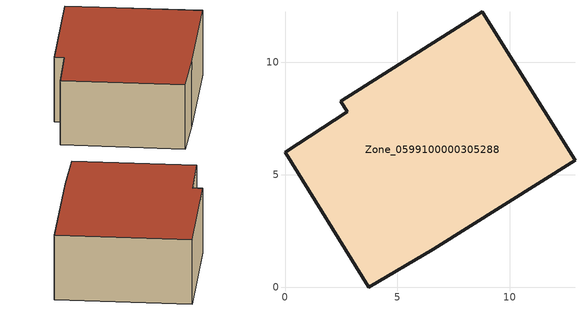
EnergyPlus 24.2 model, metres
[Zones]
Zone_0599100000305288
 floor ground (C_G): 0,5.99 2.78,7.79 2.48,8.26 8.77,12.23 12.89,5.63 6.6,1.69 3.73,0 z0
 wall outside (C_F): 3.73,0 6.6,1.69 12.89,5.63 8.77,12.23 2.48,8.26 2.78,7.79 0,5.99 3.73,0 z0:3.92
 roof outside (C_R): 2.78,7.79 0,5.99 3.73,0 6.6,1.69 12.89,5.63 8.77,12.23 2.48,8.26 z3.92
[BUILDING]
Pand.0599100000305288: North Axis=0; Terrain=City; Loads Convergence Tolerance Value=0.04; Temperature Convergence Tolerance Value=0.4; Solar Distribution=FullExterior; Maximum Number of Warmup Days=25; Minimum Number of Warmup Days=1
[Site:Location]
Rotterdam.The.Hague.AP_ZH_NLD Design_Conditions: Latitude=51.96; Longitude=4.45; Time Zone=1; Elevation=-4.5
[SITE:GROUNDTEMPERATURE:BUILDINGSURFACE]
18, 18, 18, 18, 18, 18, 18, 18, 18, 18, 18, 18
[MATERIAL] Thermal Absorptance=0.9; Solar Absorptance=0.7; Visible Absorptance=0.7
Name | Roughness | Thickness | Conductivity | Density | Specific Heat
G.TC.1946 | MediumSmooth | 0.15 | 1 | 540 | 1210
F.TC.1946 | Rough | 0.3 | 0.857143 | 1920 | 840
R.TC.1946 | MediumRough | 0.2 | 0.909091 | 1500 | 1000
[CONSTRUCTION]
C_G: G.TC.1946
C_F: F.TC.1946
C_R: R.TC.1946
[ZONE]
Zone_0599100000305288: Type=1; Multiplier=1; Ceiling Height=Autocalculate; Volume=Autocalculate; Floor Area=autocalculate; Part of Total Floor Area=Yes
[ZONEINFILTRATION:DESIGNFLOWRATE]
Infil_Zone_0599100000305288: Zone or ZoneList or Space or SpaceList=Zone_0599100000305288; Schedule=AlwaysOn; Design Flow Rate Calculation Method=Flow/Area; Flow Rate per Floor Area=0.003; Constant Term Coefficient=1; Temperature Term Coefficient=0; Velocity Term Coefficient=0; Velocity Squared Term Coefficient=0
[HVACTEMPLATE:ZONE:IDEALLOADSAIRSYSTEM]
Zone_0599100000305288: Maximum Heating Supply Air Temperature=50; Minimum Cooling Supply Air Temperature=13; Maximum Heating Supply Air Humidity Ratio=0.0156; Minimum Cooling Supply Air Humidity Ratio=0.0077; Heating Limit=NoLimit; Cooling Limit=NoLimit; Dehumidification Control Type=ConstantSensibleHeatRatio; Cooling Sensible Heat Ratio=0.7; Dehumidification Setpoint=60; Humidification Control Type=None; Humidification Setpoint=30; Outdoor Air Method=None; Outdoor Air Flow Rate per Person=0.00944; Outdoor Air Flow Rate per Zone Floor Area=0; Outdoor Air Flow Rate per Zone=0; Demand Controlled Ventilation Type=None; Outdoor Air Economizer Type=NoEconomizer; Heat Recovery Type=None; Sensible Heat Recovery Effectiveness=0.7; Latent Heat Recovery Effectiveness=0.65
[ZONECONTROL:THERMOSTAT]
ThermostatControl_Zone_0599100000305288: Zone or ZoneList=Zone_0599100000305288; Control Type Schedule=DualSetpointControlType; Control 1=Thermostat_Zone_0599100000305288; Temperature Difference Between Cutout And Setpoint=0
[THERMOSTATSETPOINT:DUALSETPOINT]
Thermostat_Zone_0599100000305288: Heating Setpoint Temperature Schedule=HeatingSetpoint_Zone_0599100000305288; Cooling Setpoint Temperature Schedule=CoolingSetpoint_Zone_0599100000305288
[SCHEDULE:COMPACT]
HeatingSetpoint_Zone_0599100000305288: Through: 12/31, For: AllDays, Until: 24:00, 21
CoolingSetpoint_Zone_0599100000305288: Through: 12/31, For: AllDays, Until: 24:00, 24
DualSetpointControlType: Through: 12/31, For: AllDays, Until: 24:00, 4
AlwaysOn: Through: 12/31, For: AllDays, Until: 24:00, 1
